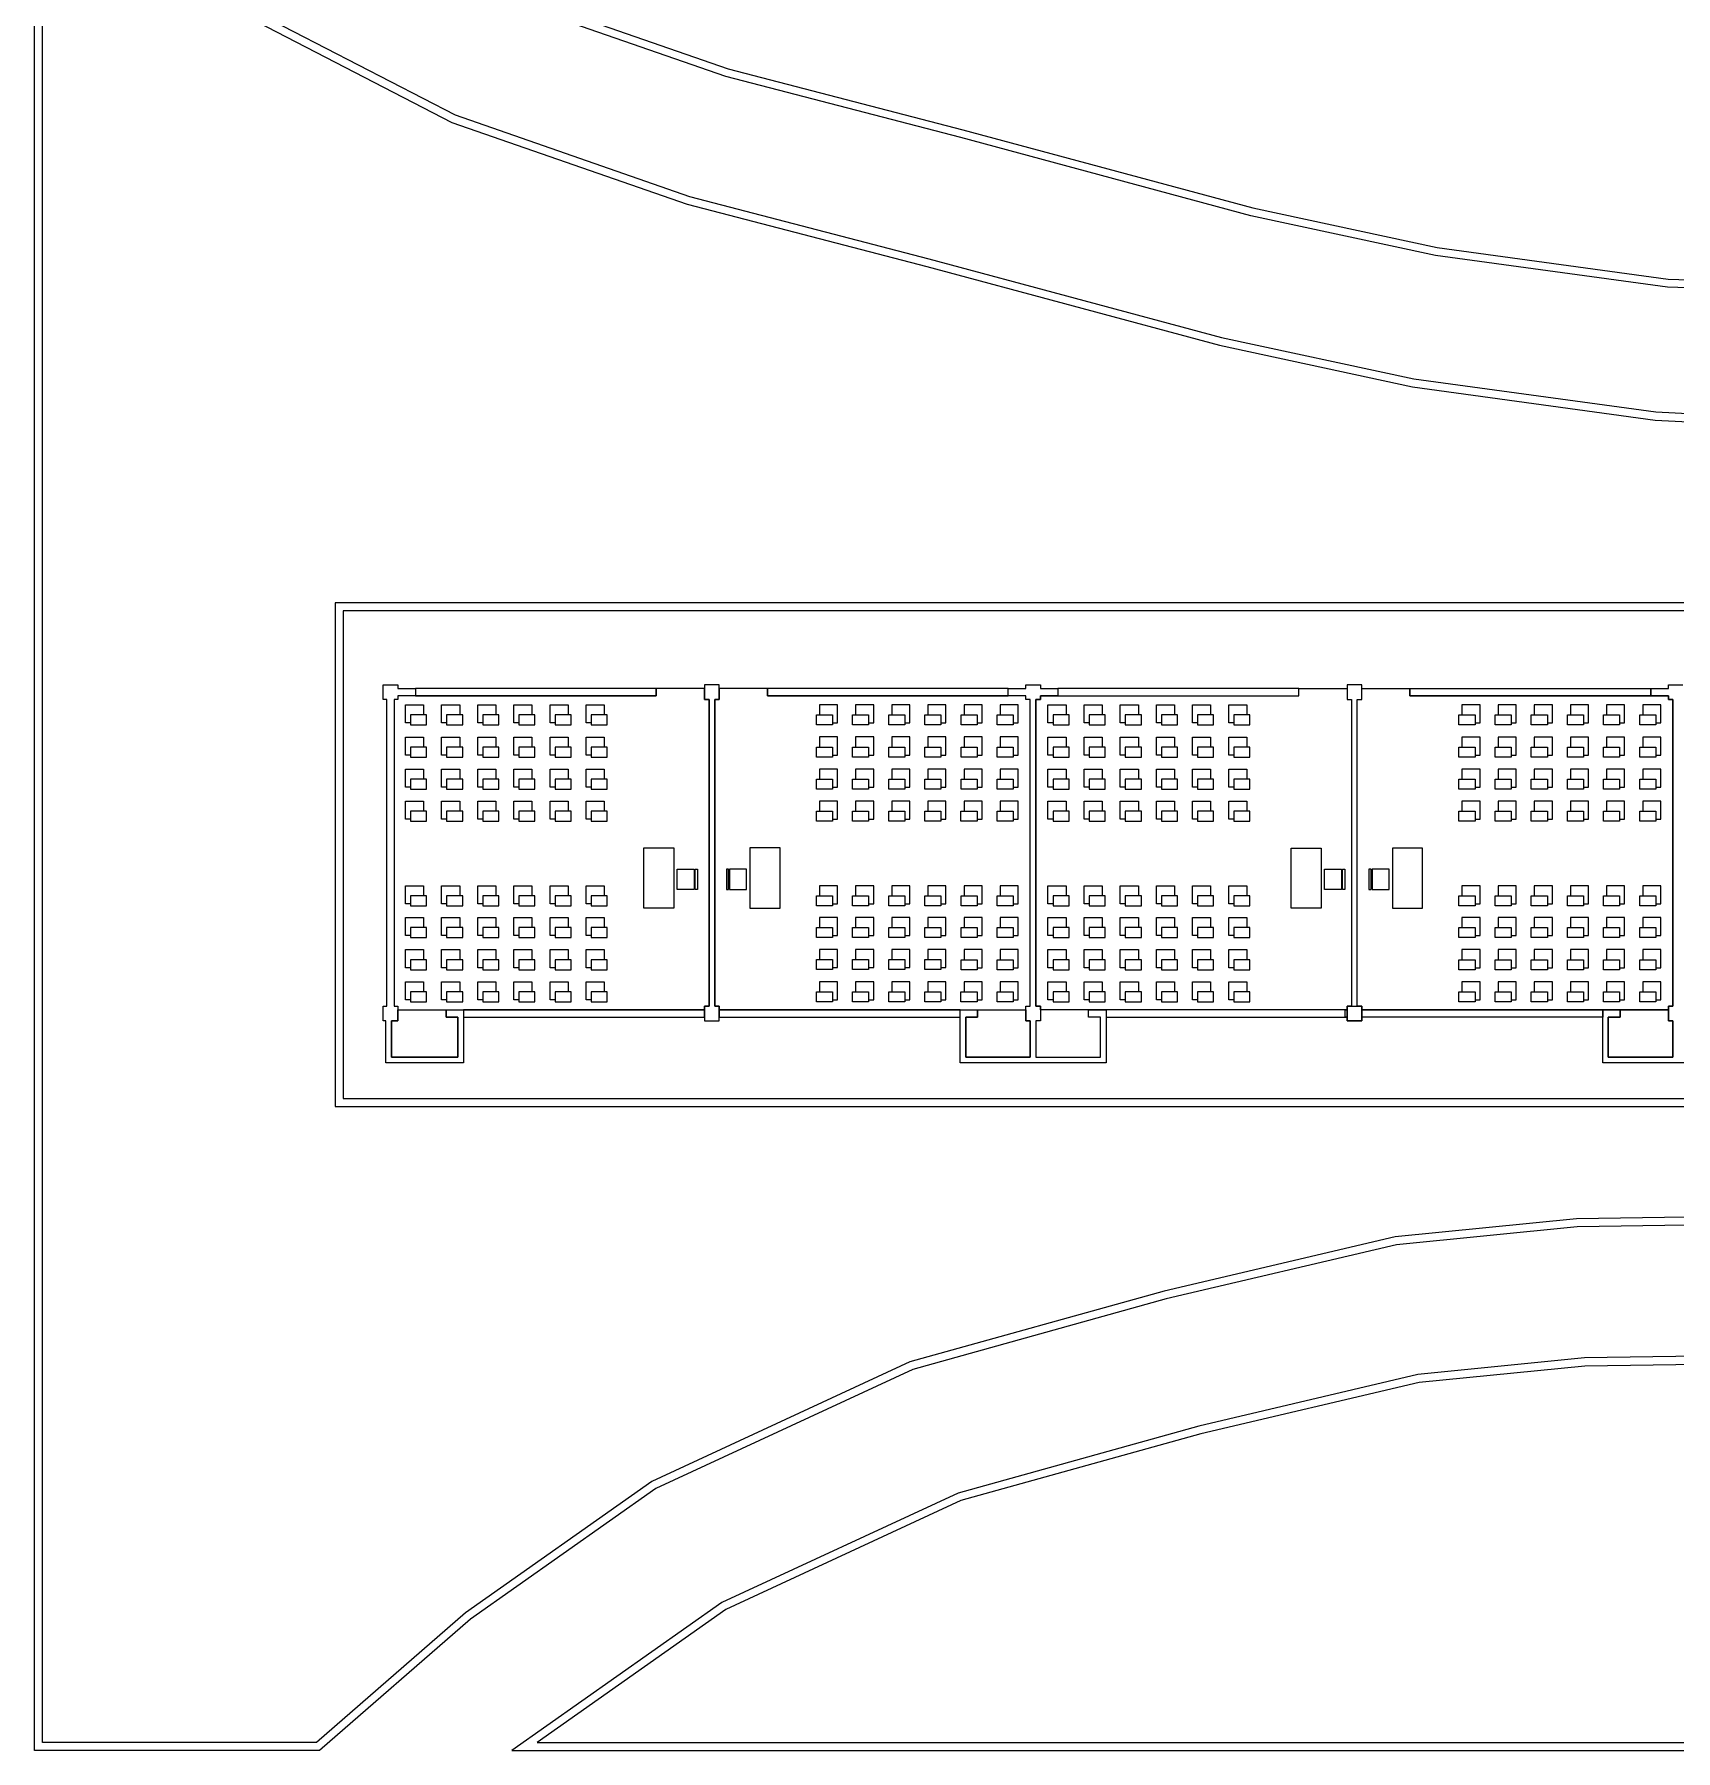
# Model space of a CAD drawing. Extents: x 1109 to 35175, y 5150 to 25743.
# Drawn here: x 15752 to 19840, y 11405 to 15679 of the extents above; entities that cross this region are included whole.
import ezdxf

# ---------------------------------------------------------------- set-up
doc = ezdxf.new("R2010")
doc.units = 0
doc.header["$MEASUREMENT"] = 0
for name, color, linetype in [('Chair', 142, 'CONTINUOUS'), ('Classrooms', 1, 'CONTINUOUS'), ('Furniture', 2, 'CONTINUOUS'), ('Storage', 40, 'CONTINUOUS'), ('Walls', 6, 'CONTINUOUS')]:
    doc.layers.add(name, color=color, linetype=linetype)

msp = doc.modelspace()

# ---------------------------------------------------------------- linework, layer by layer
at = {"layer": 'Chair'}
for points in [[(16689.1, 13964.6), (16676.6, 13964.6), (16676.6, 14009.6), (16721.6, 14009.6), (16721.6, 13984.6)], [(16779.1, 13964.6), (16766.6, 13964.6), (16766.6, 14009.6), (16811.6, 14009.6), (16811.6, 13984.6)], [(16869.1, 13964.6), (16856.6, 13964.6), (16856.6, 14009.6), (16901.6, 14009.6), (16901.6, 13984.6)], [(16959.1, 13964.6), (16946.6, 13964.6), (16946.6, 14009.6), (16991.6, 14009.6), (16991.6, 13984.6)], [(17049.1, 13964.6), (17036.6, 13964.6), (17036.6, 14009.6), (17081.6, 14009.6), (17081.6, 13984.6)], [(17139.1, 13964.6), (17126.6, 13964.6), (17126.6, 14009.6), (17171.6, 14009.6), (17171.6, 13984.6)], [(17740, 13964.6), (17752.5, 13964.6), (17752.5, 14009.6), (17707.5, 14009.6), (17707.5, 13984.6)], [(17830, 13964.6), (17842.5, 13964.6), (17842.5, 14009.6), (17797.5, 14009.6), (17797.5, 13984.6)], [(17920, 13964.6), (17932.5, 13964.6), (17932.5, 14009.6), (17887.5, 14009.6), (17887.5, 13984.6)], [(18010, 13964.6), (18022.5, 13964.6), (18022.5, 14009.6), (17977.5, 14009.6), (17977.5, 13984.6)], [(18100, 13964.6), (18112.5, 13964.6), (18112.5, 14009.6), (18067.5, 14009.6), (18067.5, 13984.6)], [(18190.1, 13964.6), (18202.6, 13964.6), (18202.6, 14009.6), (18157.6, 14009.6), (18157.6, 13984.6)], [(18289.1, 13964.6), (18276.6, 13964.6), (18276.6, 14009.6), (18321.6, 14009.6), (18321.6, 13984.6)], [(18379.1, 13964.6), (18366.6, 13964.6), (18366.6, 14009.6), (18411.6, 14009.6), (18411.6, 13984.6)], [(18469.1, 13964.6), (18456.6, 13964.6), (18456.6, 14009.6), (18501.6, 14009.6), (18501.6, 13984.6)], [(18559.1, 13964.6), (18546.6, 13964.6), (18546.6, 14009.6), (18591.6, 14009.6), (18591.6, 13984.6)], [(18649.1, 13964.6), (18636.6, 13964.6), (18636.6, 14009.6), (18681.6, 14009.6), (18681.6, 13984.6)], [(18739.1, 13964.6), (18726.6, 13964.6), (18726.6, 14009.6), (18771.6, 14009.6), (18771.6, 13984.6)], [(19340, 13964.6), (19352.5, 13964.6), (19352.5, 14009.6), (19307.5, 14009.6), (19307.5, 13984.6)], [(19430, 13964.6), (19442.5, 13964.6), (19442.5, 14009.6), (19397.5, 14009.6), (19397.5, 13984.6)], [(19520, 13964.6), (19532.5, 13964.6), (19532.5, 14009.6), (19487.5, 14009.6), (19487.5, 13984.6)], [(19610, 13964.6), (19622.5, 13964.6), (19622.5, 14009.6), (19577.5, 14009.6), (19577.5, 13984.6)], [(19700, 13964.6), (19712.5, 13964.6), (19712.5, 14009.6), (19667.5, 14009.6), (19667.5, 13984.6)], [(19790, 13964.6), (19802.5, 13964.6), (19802.5, 14009.6), (19757.5, 14009.6), (19757.5, 13984.6)], [(16689.1, 13884.6), (16676.6, 13884.6), (16676.6, 13929.6), (16721.6, 13929.6), (16721.6, 13904.6)], [(16779.1, 13884.6), (16766.6, 13884.6), (16766.6, 13929.6), (16811.6, 13929.6), (16811.6, 13904.6)], [(16869.1, 13884.6), (16856.6, 13884.6), (16856.6, 13929.6), (16901.6, 13929.6), (16901.6, 13904.6)], [(16959.1, 13884.6), (16946.6, 13884.6), (16946.6, 13929.6), (16991.6, 13929.6), (16991.6, 13904.6)], [(17049.1, 13884.6), (17036.6, 13884.6), (17036.6, 13929.6), (17081.6, 13929.6), (17081.6, 13904.6)], [(17139.1, 13884.6), (17126.6, 13884.6), (17126.6, 13929.6), (17171.6, 13929.6), (17171.6, 13904.6)], [(17740, 13884.7), (17752.5, 13884.7), (17752.5, 13929.7), (17707.5, 13929.7), (17707.5, 13904.7)], [(17830, 13884.7), (17842.5, 13884.7), (17842.5, 13929.7), (17797.5, 13929.7), (17797.5, 13904.7)], [(17920, 13884.7), (17932.5, 13884.7), (17932.5, 13929.7), (17887.5, 13929.7), (17887.5, 13904.7)], [(18010, 13884.7), (18022.5, 13884.7), (18022.5, 13929.7), (17977.5, 13929.7), (17977.5, 13904.7)], [(18100, 13884.7), (18112.5, 13884.7), (18112.5, 13929.7), (18067.5, 13929.7), (18067.5, 13904.7)], [(18190, 13884.7), (18202.5, 13884.7), (18202.5, 13929.7), (18157.5, 13929.7), (18157.5, 13904.7)], [(18289.1, 13884.6), (18276.6, 13884.6), (18276.6, 13929.6), (18321.6, 13929.6), (18321.6, 13904.6)], [(18379.1, 13884.6), (18366.6, 13884.6), (18366.6, 13929.6), (18411.6, 13929.6), (18411.6, 13904.6)], [(18469.1, 13884.6), (18456.6, 13884.6), (18456.6, 13929.6), (18501.6, 13929.6), (18501.6, 13904.6)], [(18559.1, 13884.6), (18546.6, 13884.6), (18546.6, 13929.6), (18591.6, 13929.6), (18591.6, 13904.6)], [(18649.1, 13884.6), (18636.6, 13884.6), (18636.6, 13929.6), (18681.6, 13929.6), (18681.6, 13904.6)], [(18739.1, 13884.6), (18726.6, 13884.6), (18726.6, 13929.6), (18771.6, 13929.6), (18771.6, 13904.6)], [(19340, 13884.6), (19352.5, 13884.6), (19352.5, 13929.6), (19307.5, 13929.6), (19307.5, 13904.6)], [(19430, 13884.6), (19442.5, 13884.6), (19442.5, 13929.6), (19397.5, 13929.6), (19397.5, 13904.6)], [(19520, 13884.6), (19532.5, 13884.6), (19532.5, 13929.6), (19487.5, 13929.6), (19487.5, 13904.6)], [(19610, 13884.6), (19622.5, 13884.6), (19622.5, 13929.6), (19577.5, 13929.6), (19577.5, 13904.6)], [(19700, 13884.6), (19712.5, 13884.6), (19712.5, 13929.6), (19667.5, 13929.6), (19667.5, 13904.6)], [(19790, 13884.6), (19802.5, 13884.6), (19802.5, 13929.6), (19757.5, 13929.6), (19757.5, 13904.6)], [(16689.1, 13804.6), (16676.6, 13804.6), (16676.6, 13849.6), (16721.6, 13849.6), (16721.6, 13824.6)], [(16779.1, 13804.6), (16766.6, 13804.6), (16766.6, 13849.6), (16811.6, 13849.6), (16811.6, 13824.6)], [(16869.1, 13804.6), (16856.6, 13804.6), (16856.6, 13849.6), (16901.6, 13849.6), (16901.6, 13824.6)], [(16959.1, 13804.6), (16946.6, 13804.6), (16946.6, 13849.6), (16991.6, 13849.6), (16991.6, 13824.6)], [(17049.1, 13804.6), (17036.6, 13804.6), (17036.6, 13849.6), (17081.6, 13849.6), (17081.6, 13824.6)], [(17139.1, 13804.6), (17126.6, 13804.6), (17126.6, 13849.6), (17171.6, 13849.6), (17171.6, 13824.6)], [(17740, 13804.7), (17752.5, 13804.7), (17752.5, 13849.7), (17707.5, 13849.7), (17707.5, 13824.7)], [(17830, 13804.7), (17842.5, 13804.7), (17842.5, 13849.7), (17797.5, 13849.7), (17797.5, 13824.7)], [(17920, 13804.7), (17932.5, 13804.7), (17932.5, 13849.7), (17887.5, 13849.7), (17887.5, 13824.7)], [(18010, 13804.7), (18022.5, 13804.7), (18022.5, 13849.7), (17977.5, 13849.7), (17977.5, 13824.7)], [(18100, 13804.7), (18112.5, 13804.7), (18112.5, 13849.7), (18067.5, 13849.7), (18067.5, 13824.7)], [(18190, 13804.7), (18202.5, 13804.7), (18202.5, 13849.7), (18157.5, 13849.7), (18157.5, 13824.7)], [(18289.1, 13804.6), (18276.6, 13804.6), (18276.6, 13849.6), (18321.6, 13849.6), (18321.6, 13824.6)], [(18379.1, 13804.6), (18366.6, 13804.6), (18366.6, 13849.6), (18411.6, 13849.6), (18411.6, 13824.6)], [(18469.1, 13804.6), (18456.6, 13804.6), (18456.6, 13849.6), (18501.6, 13849.6), (18501.6, 13824.6)], [(18559.1, 13804.6), (18546.6, 13804.6), (18546.6, 13849.6), (18591.6, 13849.6), (18591.6, 13824.6)], [(18649.1, 13804.6), (18636.6, 13804.6), (18636.6, 13849.6), (18681.6, 13849.6), (18681.6, 13824.6)], [(18739.1, 13804.6), (18726.6, 13804.6), (18726.6, 13849.6), (18771.6, 13849.6), (18771.6, 13824.6)], [(19340, 13804.6), (19352.5, 13804.6), (19352.5, 13849.6), (19307.5, 13849.6), (19307.5, 13824.6)], [(19430, 13804.6), (19442.5, 13804.6), (19442.5, 13849.6), (19397.5, 13849.6), (19397.5, 13824.6)], [(19520, 13804.6), (19532.5, 13804.6), (19532.5, 13849.6), (19487.5, 13849.6), (19487.5, 13824.6)], [(19610, 13804.6), (19622.5, 13804.6), (19622.5, 13849.6), (19577.5, 13849.6), (19577.5, 13824.6)], [(19700, 13804.6), (19712.5, 13804.6), (19712.5, 13849.6), (19667.5, 13849.6), (19667.5, 13824.6)], [(19790, 13804.6), (19802.5, 13804.6), (19802.5, 13849.6), (19757.5, 13849.6), (19757.5, 13824.6)], [(16689.1, 13724.6), (16676.6, 13724.6), (16676.6, 13769.6), (16721.6, 13769.6), (16721.6, 13744.6)], [(16779.1, 13724.6), (16766.6, 13724.6), (16766.6, 13769.6), (16811.6, 13769.6), (16811.6, 13744.6)], [(16869.1, 13724.6), (16856.6, 13724.6), (16856.6, 13769.6), (16901.6, 13769.6), (16901.6, 13744.6)], [(16959.1, 13724.6), (16946.6, 13724.6), (16946.6, 13769.6), (16991.6, 13769.6), (16991.6, 13744.6)], [(17049.1, 13724.6), (17036.6, 13724.6), (17036.6, 13769.6), (17081.6, 13769.6), (17081.6, 13744.6)], [(17139.1, 13724.6), (17126.6, 13724.6), (17126.6, 13769.6), (17171.6, 13769.6), (17171.6, 13744.6)], [(17739.9, 13724.7), (17752.5, 13724.7), (17752.5, 13769.7), (17707.5, 13769.7), (17707.5, 13744.7)], [(17829.9, 13724.7), (17842.5, 13724.7), (17842.5, 13769.7), (17797.5, 13769.7), (17797.5, 13744.7)], [(17919.9, 13724.7), (17932.5, 13724.7), (17932.5, 13769.7), (17887.5, 13769.7), (17887.5, 13744.7)], [(18009.9, 13724.7), (18022.5, 13724.7), (18022.5, 13769.7), (17977.5, 13769.7), (17977.5, 13744.7)], [(18099.9, 13724.7), (18112.5, 13724.7), (18112.5, 13769.7), (18067.5, 13769.7), (18067.5, 13744.7)], [(18190, 13724.7), (18202.5, 13724.7), (18202.5, 13769.7), (18157.5, 13769.7), (18157.5, 13744.7)], [(18289.1, 13724.6), (18276.6, 13724.6), (18276.6, 13769.6), (18321.6, 13769.6), (18321.6, 13744.6)], [(18379.1, 13724.6), (18366.6, 13724.6), (18366.6, 13769.6), (18411.6, 13769.6), (18411.6, 13744.6)], [(18469.1, 13724.6), (18456.6, 13724.6), (18456.6, 13769.6), (18501.6, 13769.6), (18501.6, 13744.6)], [(18559.1, 13724.6), (18546.6, 13724.6), (18546.6, 13769.6), (18591.6, 13769.6), (18591.6, 13744.6)], [(18649.1, 13724.6), (18636.6, 13724.6), (18636.6, 13769.6), (18681.6, 13769.6), (18681.6, 13744.6)], [(18739.1, 13724.6), (18726.6, 13724.6), (18726.6, 13769.6), (18771.6, 13769.6), (18771.6, 13744.6)], [(19340, 13724.6), (19352.5, 13724.6), (19352.5, 13769.6), (19307.5, 13769.6), (19307.5, 13744.6)], [(19430, 13724.6), (19442.5, 13724.6), (19442.5, 13769.6), (19397.5, 13769.6), (19397.5, 13744.6)], [(19520, 13724.6), (19532.5, 13724.6), (19532.5, 13769.6), (19487.5, 13769.6), (19487.5, 13744.6)], [(19610, 13724.6), (19622.5, 13724.6), (19622.5, 13769.6), (19577.5, 13769.6), (19577.5, 13744.6)], [(19700, 13724.6), (19712.5, 13724.6), (19712.5, 13769.6), (19667.5, 13769.6), (19667.5, 13744.6)], [(19790, 13724.6), (19802.5, 13724.6), (19802.5, 13769.6), (19757.5, 13769.6), (19757.5, 13744.6)], [(16689.1, 13514.1), (16676.6, 13514.1), (16676.6, 13559.1), (16721.6, 13559.1), (16721.6, 13534.1)], [(16779.1, 13514.1), (16766.6, 13514.1), (16766.6, 13559.1), (16811.6, 13559.1), (16811.6, 13534.1)], [(16869.1, 13514.1), (16856.6, 13514.1), (16856.6, 13559.1), (16901.6, 13559.1), (16901.6, 13534.1)], [(16959.1, 13514.1), (16946.6, 13514.1), (16946.6, 13559.1), (16991.6, 13559.1), (16991.6, 13534.1)], [(17049.1, 13514.1), (17036.6, 13514.1), (17036.6, 13559.1), (17081.6, 13559.1), (17081.6, 13534.1)], [(17139.1, 13514.2), (17126.6, 13514.2), (17126.6, 13559.2), (17171.6, 13559.2), (17171.6, 13534.2)], [(17740, 13514.2), (17752.5, 13514.2), (17752.5, 13559.2), (17707.5, 13559.2), (17707.5, 13534.2)], [(17830, 13514.2), (17842.5, 13514.2), (17842.5, 13559.2), (17797.5, 13559.2), (17797.5, 13534.2)], [(17920, 13514.2), (17932.5, 13514.2), (17932.5, 13559.2), (17887.5, 13559.2), (17887.5, 13534.2)], [(18010, 13514.2), (18022.5, 13514.2), (18022.5, 13559.2), (17977.5, 13559.2), (17977.5, 13534.2)], [(18100, 13514.2), (18112.5, 13514.2), (18112.5, 13559.2), (18067.5, 13559.2), (18067.5, 13534.2)], [(18190, 13514.2), (18202.5, 13514.2), (18202.5, 13559.2), (18157.5, 13559.2), (18157.5, 13534.2)], [(18289.1, 13514.1), (18276.6, 13514.1), (18276.6, 13559.1), (18321.6, 13559.1), (18321.6, 13534.1)], [(18379.1, 13514.1), (18366.6, 13514.1), (18366.6, 13559.1), (18411.6, 13559.1), (18411.6, 13534.1)], [(18469.1, 13514.1), (18456.6, 13514.1), (18456.6, 13559.1), (18501.6, 13559.1), (18501.6, 13534.1)], [(18559.1, 13514.1), (18546.6, 13514.1), (18546.6, 13559.1), (18591.6, 13559.1), (18591.6, 13534.1)], [(18649.1, 13514.1), (18636.6, 13514.1), (18636.6, 13559.1), (18681.6, 13559.1), (18681.6, 13534.1)], [(18739.1, 13514.1), (18726.6, 13514.1), (18726.6, 13559.1), (18771.6, 13559.1), (18771.6, 13534.1)], [(19340, 13514.1), (19352.5, 13514.1), (19352.5, 13559.1), (19307.5, 13559.1), (19307.5, 13534.1)], [(19430, 13514.1), (19442.5, 13514.1), (19442.5, 13559.1), (19397.5, 13559.1), (19397.5, 13534.1)], [(19520, 13514.1), (19532.5, 13514.1), (19532.5, 13559.1), (19487.5, 13559.1), (19487.5, 13534.1)], [(19610, 13514.1), (19622.5, 13514.1), (19622.5, 13559.1), (19577.5, 13559.1), (19577.5, 13534.1)], [(19700, 13514.1), (19712.5, 13514.1), (19712.5, 13559.1), (19667.5, 13559.1), (19667.5, 13534.1)], [(19790, 13514.1), (19802.5, 13514.1), (19802.5, 13559.1), (19757.5, 13559.1), (19757.5, 13534.1)], [(16689.1, 13435.1), (16676.6, 13435.1), (16676.6, 13480.1), (16721.6, 13480.1), (16721.6, 13455.1)], [(16779.1, 13435.1), (16766.6, 13435.1), (16766.6, 13480.1), (16811.6, 13480.1), (16811.6, 13455.1)], [(16869.1, 13435.1), (16856.6, 13435.1), (16856.6, 13480.1), (16901.6, 13480.1), (16901.6, 13455.1)], [(16959.1, 13435.1), (16946.6, 13435.1), (16946.6, 13480.1), (16991.6, 13480.1), (16991.6, 13455.1)], [(17049.1, 13435.1), (17036.6, 13435.1), (17036.6, 13480.1), (17081.6, 13480.1), (17081.6, 13455.1)], [(17139.1, 13435.1), (17126.6, 13435.1), (17126.6, 13480.1), (17171.6, 13480.1), (17171.6, 13455.1)], [(17740, 13435.2), (17752.5, 13435.2), (17752.5, 13480.2), (17707.5, 13480.2), (17707.5, 13455.2)], [(17830, 13435.2), (17842.5, 13435.2), (17842.5, 13480.2), (17797.5, 13480.2), (17797.5, 13455.2)], [(17920, 13435.2), (17932.5, 13435.2), (17932.5, 13480.2), (17887.5, 13480.2), (17887.5, 13455.2)], [(18010, 13435.2), (18022.5, 13435.2), (18022.5, 13480.2), (17977.5, 13480.2), (17977.5, 13455.2)], [(18100, 13435.1), (18112.5, 13435.1), (18112.5, 13480.1), (18067.5, 13480.1), (18067.5, 13455.1)], [(18190, 13435.1), (18202.5, 13435.1), (18202.5, 13480.1), (18157.5, 13480.1), (18157.5, 13455.1)], [(18289.1, 13435.1), (18276.6, 13435.1), (18276.6, 13480.1), (18321.6, 13480.1), (18321.6, 13455.1)], [(18379.1, 13435.1), (18366.6, 13435.1), (18366.6, 13480.1), (18411.6, 13480.1), (18411.6, 13455.1)], [(18469.1, 13435.1), (18456.6, 13435.1), (18456.6, 13480.1), (18501.6, 13480.1), (18501.6, 13455.1)], [(18559.1, 13435.1), (18546.6, 13435.1), (18546.6, 13480.1), (18591.6, 13480.1), (18591.6, 13455.1)], [(18649.1, 13435.1), (18636.6, 13435.1), (18636.6, 13480.1), (18681.6, 13480.1), (18681.6, 13455.1)], [(18739.1, 13435.1), (18726.6, 13435.1), (18726.6, 13480.1), (18771.6, 13480.1), (18771.6, 13455.1)], [(19340, 13435.1), (19352.5, 13435.1), (19352.5, 13480.1), (19307.5, 13480.1), (19307.5, 13455.1)], [(19430, 13435.1), (19442.5, 13435.1), (19442.5, 13480.1), (19397.5, 13480.1), (19397.5, 13455.1)], [(19520, 13435.1), (19532.5, 13435.1), (19532.5, 13480.1), (19487.5, 13480.1), (19487.5, 13455.1)], [(19610, 13435.1), (19622.5, 13435.1), (19622.5, 13480.1), (19577.5, 13480.1), (19577.5, 13455.1)], [(19700, 13435.1), (19712.5, 13435.1), (19712.5, 13480.1), (19667.5, 13480.1), (19667.5, 13455.1)], [(19790, 13435.1), (19802.5, 13435.1), (19802.5, 13480.1), (19757.5, 13480.1), (19757.5, 13455.1)], [(16689.1, 13355.1), (16676.6, 13355.1), (16676.6, 13400.1), (16721.6, 13400.1), (16721.6, 13375.1)], [(16779.1, 13355.1), (16766.6, 13355.1), (16766.6, 13400.1), (16811.6, 13400.1), (16811.6, 13375.1)], [(16869.1, 13355.1), (16856.6, 13355.1), (16856.6, 13400.1), (16901.6, 13400.1), (16901.6, 13375.1)], [(16959.1, 13355.1), (16946.6, 13355.1), (16946.6, 13400.1), (16991.6, 13400.1), (16991.6, 13375.1)], [(17049.1, 13355.1), (17036.6, 13355.1), (17036.6, 13400.1), (17081.6, 13400.1), (17081.6, 13375.1)], [(17139.1, 13355.1), (17126.6, 13355.1), (17126.6, 13400.1), (17171.6, 13400.1), (17171.6, 13375.1)], [(17740, 13355.2), (17752.5, 13355.2), (17752.5, 13400.2), (17707.5, 13400.2), (17707.5, 13375.2)], [(17830, 13355.2), (17842.5, 13355.2), (17842.5, 13400.2), (17797.5, 13400.2), (17797.5, 13375.2)], [(17920, 13355.2), (17932.5, 13355.2), (17932.5, 13400.2), (17887.5, 13400.2), (17887.5, 13375.2)], [(18010, 13355.2), (18022.5, 13355.2), (18022.5, 13400.2), (17977.5, 13400.2), (17977.5, 13375.2)], [(18100, 13355.1), (18112.5, 13355.1), (18112.5, 13400.1), (18067.5, 13400.1), (18067.5, 13375.1)], [(18190, 13355.1), (18202.5, 13355.1), (18202.5, 13400.1), (18157.5, 13400.1), (18157.5, 13375.1)], [(18289.1, 13355.1), (18276.6, 13355.1), (18276.6, 13400.1), (18321.6, 13400.1), (18321.6, 13375.1)], [(18379.1, 13355.1), (18366.6, 13355.1), (18366.6, 13400.1), (18411.6, 13400.1), (18411.6, 13375.1)], [(18469.1, 13355.1), (18456.6, 13355.1), (18456.6, 13400.1), (18501.6, 13400.1), (18501.6, 13375.1)], [(18559.1, 13355.1), (18546.6, 13355.1), (18546.6, 13400.1), (18591.6, 13400.1), (18591.6, 13375.1)], [(18649.1, 13355.1), (18636.6, 13355.1), (18636.6, 13400.1), (18681.6, 13400.1), (18681.6, 13375.1)], [(18739.1, 13355.1), (18726.6, 13355.1), (18726.6, 13400.1), (18771.6, 13400.1), (18771.6, 13375.1)], [(19340, 13355.1), (19352.5, 13355.1), (19352.5, 13400.1), (19307.5, 13400.1), (19307.5, 13375.1)], [(19430, 13355.1), (19442.5, 13355.1), (19442.5, 13400.1), (19397.5, 13400.1), (19397.5, 13375.1)], [(19520, 13355.1), (19532.5, 13355.1), (19532.5, 13400.1), (19487.5, 13400.1), (19487.5, 13375.1)], [(19610, 13355.1), (19622.5, 13355.1), (19622.5, 13400.1), (19577.5, 13400.1), (19577.5, 13375.1)], [(19700, 13355.1), (19712.5, 13355.1), (19712.5, 13400.1), (19667.5, 13400.1), (19667.5, 13375.1)], [(19790, 13355.1), (19802.5, 13355.1), (19802.5, 13400.1), (19757.5, 13400.1), (19757.5, 13375.1)], [(16689.1, 13275.1), (16676.6, 13275.1), (16676.6, 13320.1), (16721.6, 13320.1), (16721.6, 13295.1)], [(16779.1, 13275.1), (16766.6, 13275.1), (16766.6, 13320.1), (16811.6, 13320.1), (16811.6, 13295.1)], [(16869.1, 13275.1), (16856.6, 13275.1), (16856.6, 13320.1), (16901.6, 13320.1), (16901.6, 13295.1)], [(16959.1, 13275.1), (16946.6, 13275.1), (16946.6, 13320.1), (16991.6, 13320.1), (16991.6, 13295.1)], [(17049.1, 13275.1), (17036.6, 13275.1), (17036.6, 13320.1), (17081.6, 13320.1), (17081.6, 13295.1)], [(17139.1, 13275.1), (17126.6, 13275.1), (17126.6, 13320.1), (17171.6, 13320.1), (17171.6, 13295.1)], [(17739.9, 13275.2), (17752.5, 13275.2), (17752.5, 13320.2), (17707.5, 13320.2), (17707.5, 13295.2)], [(17829.9, 13275.2), (17842.5, 13275.2), (17842.5, 13320.2), (17797.5, 13320.2), (17797.5, 13295.2)], [(17919.9, 13275.2), (17932.5, 13275.2), (17932.5, 13320.2), (17887.5, 13320.2), (17887.5, 13295.2)], [(18009.9, 13275.2), (18022.5, 13275.2), (18022.5, 13320.2), (17977.5, 13320.2), (17977.5, 13295.2)], [(18099.9, 13275.1), (18112.5, 13275.1), (18112.5, 13320.1), (18067.5, 13320.1), (18067.5, 13295.1)], [(18189.9, 13275.1), (18202.5, 13275.1), (18202.5, 13320.1), (18157.5, 13320.1), (18157.5, 13295.1)], [(18289.1, 13275.1), (18276.6, 13275.1), (18276.6, 13320.1), (18321.6, 13320.1), (18321.6, 13295.1)], [(18379.1, 13275.1), (18366.6, 13275.1), (18366.6, 13320.1), (18411.6, 13320.1), (18411.6, 13295.1)], [(18469.1, 13275.1), (18456.6, 13275.1), (18456.6, 13320.1), (18501.6, 13320.1), (18501.6, 13295.1)], [(18559.1, 13275.1), (18546.6, 13275.1), (18546.6, 13320.1), (18591.6, 13320.1), (18591.6, 13295.1)], [(18649.1, 13275.1), (18636.6, 13275.1), (18636.6, 13320.1), (18681.6, 13320.1), (18681.6, 13295.1)], [(18739.1, 13275.1), (18726.6, 13275.1), (18726.6, 13320.1), (18771.6, 13320.1), (18771.6, 13295.1)], [(19340, 13275.1), (19352.5, 13275.1), (19352.5, 13320.1), (19307.5, 13320.1), (19307.5, 13295.1)], [(19430, 13275.1), (19442.5, 13275.1), (19442.5, 13320.1), (19397.5, 13320.1), (19397.5, 13295.1)], [(19520, 13275.1), (19532.5, 13275.1), (19532.5, 13320.1), (19487.5, 13320.1), (19487.5, 13295.1)], [(19610, 13275.1), (19622.5, 13275.1), (19622.5, 13320.1), (19577.5, 13320.1), (19577.5, 13295.1)], [(19700, 13275.1), (19712.5, 13275.1), (19712.5, 13320.1), (19667.5, 13320.1), (19667.5, 13295.1)], [(19790, 13275.1), (19802.5, 13275.1), (19802.5, 13320.1), (19757.5, 13320.1), (19757.5, 13295.1)]]:
    msp.add_lwpolyline(points, dxfattribs=at)
for points in [[(17353, 13600.3), (17395.2, 13600.3), (17395.2, 13550), (17353, 13550)], [(17398.1, 13600.4), (17403.5, 13600.4), (17403.5, 13550), (17398.1, 13550)], [(17481, 13600.4), (17475.7, 13600.4), (17475.7, 13550), (17481, 13550)], [(17526.1, 13600.3), (17483.9, 13600.3), (17483.9, 13550), (17526.1, 13550)], [(18965, 13600.2), (19007.2, 13600.2), (19007.2, 13549.9), (18965, 13549.9)], [(19010.1, 13600.3), (19015.5, 13600.3), (19015.5, 13549.9), (19010.1, 13549.9)], [(19081.1, 13600.3), (19075.7, 13600.3), (19075.7, 13549.9), (19081.1, 13549.9)], [(19126.2, 13600.2), (19084, 13600.2), (19084, 13549.9), (19126.2, 13549.9)]]:
    msp.add_lwpolyline(points, close=True, dxfattribs=at)
at = {"layer": 'Classrooms'}
for points in [[(17432.5, 14022.6), (17421.3, 14022.6), (17421.3, 14050), (17301.3, 14050), (17301.3, 14032), (16657.8, 14032), (16657.8, 14022.6), (16648.6, 14022.6), (16648.6, 13259.2), (16657.8, 13259.2), (16657.8, 13249.9), (17421.3, 13249.9), (17421.3, 13259.2), (17432.5, 13259.2), (17432.5, 14022.6)], [(17457.8, 14050), (17457.8, 14022.6), (17446.6, 14022.6), (17446.6, 13259.2), (17457.8, 13259.2), (17457.8, 13249.9), (18221.3, 13249.9), (18221.3, 13259.2), (18232.5, 13259.2), (18232.5, 14022.6), (18221.3, 14022.6), (18221.3, 14032), (17577.8, 14032), (17577.8, 14050), (17457.8, 14050)], [(18901.3, 14032), (18901.3, 14050), (19021.3, 14050), (19021.3, 14022.6), (19032.5, 14022.6), (19032.5, 13259.2), (19021.3, 13259.2), (19021.3, 13249.9), (18257.8, 13249.9), (18257.8, 13259.2), (18246.6, 13259.2), (18246.6, 14022.6), (18257.8, 14022.6), (18257.8, 14032), (18901.3, 14032)], [(19821.3, 13249.9), (19057.8, 13249.9), (19057.8, 13259.2), (19046.6, 13259.2), (19046.6, 14022.6), (19057.8, 14022.6), (19057.9, 14050), (19177.8, 14050), (19177.8, 14032), (19821.3, 14032), (19821.3, 14022.6), (19832.5, 14022.6), (19832.5, 13259.2), (19821.3, 13259.2), (19821.3, 13249.9)]]:
    msp.add_lwpolyline(points, dxfattribs=at)
at = {"layer": 'Furniture'}
for points in [[(16689.1, 13959.6), (16729.1, 13959.6), (16729.1, 13984.6), (16689.1, 13984.6)], [(16779.1, 13959.6), (16819.1, 13959.6), (16819.1, 13984.6), (16779.1, 13984.6)], [(16869.1, 13959.6), (16909.1, 13959.6), (16909.1, 13984.6), (16869.1, 13984.6)], [(16959.1, 13959.6), (16999.1, 13959.6), (16999.1, 13984.6), (16959.1, 13984.6)], [(17049.1, 13959.6), (17089.1, 13959.6), (17089.1, 13984.6), (17049.1, 13984.6)], [(17139.1, 13959.6), (17179.1, 13959.6), (17179.1, 13984.6), (17139.1, 13984.6)], [(17740, 13959.7), (17700, 13959.7), (17700, 13984.7), (17740, 13984.7)], [(17830, 13959.7), (17790, 13959.7), (17790, 13984.7), (17830, 13984.7)], [(17920, 13959.7), (17880, 13959.7), (17880, 13984.7), (17920, 13984.7)], [(18010, 13959.7), (17970, 13959.7), (17970, 13984.7), (18010, 13984.7)], [(18100, 13959.7), (18060, 13959.7), (18060, 13984.7), (18100, 13984.7)], [(18190, 13959.7), (18150, 13959.7), (18150, 13984.7), (18190, 13984.7)], [(18289.1, 13959.6), (18329.1, 13959.6), (18329.1, 13984.6), (18289.1, 13984.6)], [(18379.1, 13959.6), (18419.1, 13959.6), (18419.1, 13984.6), (18379.1, 13984.6)], [(18469.1, 13959.6), (18509.1, 13959.6), (18509.1, 13984.6), (18469.1, 13984.6)], [(18559.1, 13959.6), (18599.1, 13959.6), (18599.1, 13984.6), (18559.1, 13984.6)], [(18649.1, 13959.6), (18689.1, 13959.6), (18689.1, 13984.6), (18649.1, 13984.6)], [(18739.1, 13959.6), (18779.1, 13959.6), (18779.1, 13984.6), (18739.1, 13984.6)], [(19340, 13959.6), (19300, 13959.6), (19300, 13984.6), (19340, 13984.6)], [(19430, 13959.6), (19390, 13959.6), (19390, 13984.6), (19430, 13984.6)], [(19520, 13959.6), (19480, 13959.6), (19480, 13984.6), (19520, 13984.6)], [(19610, 13959.6), (19570, 13959.6), (19570, 13984.6), (19610, 13984.6)], [(19700, 13959.6), (19660, 13959.6), (19660, 13984.6), (19700, 13984.6)], [(19790, 13959.6), (19750, 13959.6), (19750, 13984.6), (19790, 13984.6)], [(16689.1, 13879.6), (16729.1, 13879.6), (16729.1, 13904.6), (16689.1, 13904.6)], [(16779.1, 13879.6), (16819.1, 13879.6), (16819.1, 13904.6), (16779.1, 13904.6)], [(16869.1, 13879.6), (16909.1, 13879.6), (16909.1, 13904.6), (16869.1, 13904.6)], [(16959.1, 13879.6), (16999.1, 13879.6), (16999.1, 13904.6), (16959.1, 13904.6)], [(17049.1, 13879.6), (17089.1, 13879.6), (17089.1, 13904.6), (17049.1, 13904.6)], [(17139.1, 13879.6), (17179.1, 13879.6), (17179.1, 13904.6), (17139.1, 13904.6)], [(17740, 13879.7), (17700, 13879.7), (17700, 13904.7), (17740, 13904.7)], [(17830, 13879.7), (17790, 13879.7), (17790, 13904.7), (17830, 13904.7)], [(17920, 13879.7), (17880, 13879.7), (17880, 13904.7), (17920, 13904.7)], [(18010, 13879.7), (17970, 13879.7), (17970, 13904.7), (18010, 13904.7)], [(18100, 13879.7), (18060, 13879.7), (18060, 13904.7), (18100, 13904.7)], [(18190, 13879.7), (18150, 13879.7), (18150, 13904.7), (18190, 13904.7)], [(18289.1, 13879.6), (18329.1, 13879.6), (18329.1, 13904.6), (18289.1, 13904.6)], [(18379.1, 13879.6), (18419.1, 13879.6), (18419.1, 13904.6), (18379.1, 13904.6)], [(18469.1, 13879.6), (18509.1, 13879.6), (18509.1, 13904.6), (18469.1, 13904.6)], [(18559.1, 13879.6), (18599.1, 13879.6), (18599.1, 13904.6), (18559.1, 13904.6)], [(18649.1, 13879.6), (18689.1, 13879.6), (18689.1, 13904.6), (18649.1, 13904.6)], [(18739.1, 13879.6), (18779.1, 13879.6), (18779.1, 13904.6), (18739.1, 13904.6)], [(19340, 13879.6), (19300, 13879.6), (19300, 13904.6), (19340, 13904.6)], [(19430, 13879.6), (19390, 13879.6), (19390, 13904.6), (19430, 13904.6)], [(19520, 13879.6), (19480, 13879.6), (19480, 13904.6), (19520, 13904.6)], [(19610, 13879.6), (19570, 13879.6), (19570, 13904.6), (19610, 13904.6)], [(19700, 13879.6), (19660, 13879.6), (19660, 13904.6), (19700, 13904.6)], [(19790, 13879.6), (19750, 13879.6), (19750, 13904.6), (19790, 13904.6)], [(16689.1, 13799.6), (16729.1, 13799.6), (16729.1, 13824.6), (16689.1, 13824.6)], [(16779.1, 13799.6), (16819.1, 13799.6), (16819.1, 13824.6), (16779.1, 13824.6)], [(16869.1, 13799.6), (16909.1, 13799.6), (16909.1, 13824.6), (16869.1, 13824.6)], [(16959.1, 13799.6), (16999.1, 13799.6), (16999.1, 13824.6), (16959.1, 13824.6)], [(17049.1, 13799.6), (17089.1, 13799.6), (17089.1, 13824.6), (17049.1, 13824.6)], [(17139.1, 13799.6), (17179.1, 13799.6), (17179.1, 13824.6), (17139.1, 13824.6)], [(17740, 13799.7), (17700, 13799.7), (17700, 13824.7), (17740, 13824.7)], [(17830, 13799.7), (17790, 13799.7), (17790, 13824.7), (17830, 13824.7)], [(17920, 13799.7), (17880, 13799.7), (17880, 13824.7), (17920, 13824.7)], [(18010, 13799.7), (17970, 13799.7), (17970, 13824.7), (18010, 13824.7)], [(18100, 13799.7), (18060, 13799.7), (18060, 13824.7), (18100, 13824.7)], [(18190, 13799.7), (18150, 13799.7), (18150, 13824.7), (18190, 13824.7)], [(18289.1, 13799.6), (18329.1, 13799.6), (18329.1, 13824.6), (18289.1, 13824.6)], [(18379.1, 13799.6), (18419.1, 13799.6), (18419.1, 13824.6), (18379.1, 13824.6)], [(18469.1, 13799.6), (18509.1, 13799.6), (18509.1, 13824.6), (18469.1, 13824.6)], [(18559.1, 13799.6), (18599.1, 13799.6), (18599.1, 13824.6), (18559.1, 13824.6)], [(18649.1, 13799.6), (18689.1, 13799.6), (18689.1, 13824.6), (18649.1, 13824.6)], [(18739.1, 13799.6), (18779.1, 13799.6), (18779.1, 13824.6), (18739.1, 13824.6)], [(19340, 13799.6), (19300, 13799.6), (19300, 13824.6), (19340, 13824.6)], [(19430, 13799.6), (19390, 13799.6), (19390, 13824.6), (19430, 13824.6)], [(19520, 13799.6), (19480, 13799.6), (19480, 13824.6), (19520, 13824.6)], [(19610, 13799.6), (19570, 13799.6), (19570, 13824.6), (19610, 13824.6)], [(19700, 13799.6), (19660, 13799.6), (19660, 13824.6), (19700, 13824.6)], [(19790, 13799.6), (19750, 13799.6), (19750, 13824.6), (19790, 13824.6)], [(16689.1, 13719.6), (16729.1, 13719.6), (16729.1, 13744.6), (16689.1, 13744.6)], [(16779.1, 13719.6), (16819.1, 13719.6), (16819.1, 13744.6), (16779.1, 13744.6)], [(16869.1, 13719.6), (16909.1, 13719.6), (16909.1, 13744.6), (16869.1, 13744.6)], [(16959.1, 13719.6), (16999.1, 13719.6), (16999.1, 13744.6), (16959.1, 13744.6)], [(17049.1, 13719.6), (17089.1, 13719.6), (17089.1, 13744.6), (17049.1, 13744.6)], [(17139.1, 13719.6), (17179.1, 13719.6), (17179.1, 13744.6), (17139.1, 13744.6)], [(17739.9, 13719.7), (17699.9, 13719.7), (17700, 13744.7), (17739.9, 13744.7)], [(17829.9, 13719.7), (17789.9, 13719.7), (17789.9, 13744.7), (17829.9, 13744.7)], [(17919.9, 13719.7), (17879.9, 13719.7), (17879.9, 13744.7), (17919.9, 13744.7)], [(18009.9, 13719.7), (17969.9, 13719.7), (17969.9, 13744.7), (18009.9, 13744.7)], [(18099.9, 13719.7), (18059.9, 13719.7), (18059.9, 13744.7), (18099.9, 13744.7)], [(18189.9, 13719.7), (18149.9, 13719.7), (18149.9, 13744.7), (18189.9, 13744.7)], [(18289.1, 13719.6), (18329.1, 13719.6), (18329.1, 13744.6), (18289.1, 13744.6)], [(18379.1, 13719.6), (18419.1, 13719.6), (18419.1, 13744.6), (18379.1, 13744.6)], [(18469.1, 13719.6), (18509.1, 13719.6), (18509.1, 13744.6), (18469.1, 13744.6)], [(18559.1, 13719.6), (18599.1, 13719.6), (18599.1, 13744.6), (18559.1, 13744.6)], [(18649.1, 13719.6), (18689.1, 13719.6), (18689.1, 13744.6), (18649.1, 13744.6)], [(18739.1, 13719.6), (18779.1, 13719.6), (18779.1, 13744.6), (18739.1, 13744.6)], [(19340, 13719.6), (19300, 13719.6), (19300, 13744.6), (19340, 13744.6)], [(19430, 13719.6), (19390, 13719.6), (19390, 13744.6), (19430, 13744.6)], [(19520, 13719.6), (19480, 13719.6), (19480, 13744.6), (19520, 13744.6)], [(19610, 13719.6), (19570, 13719.6), (19570, 13744.6), (19610, 13744.6)], [(19700, 13719.6), (19660, 13719.6), (19660, 13744.6), (19700, 13744.6)], [(19790, 13719.6), (19750, 13719.6), (19750, 13744.6), (19790, 13744.6)], [(17344.8, 13503.2), (17269.8, 13503.2), (17269.8, 13653.2), (17344.8, 13653.2)], [(17534.3, 13503.2), (17609.3, 13503.2), (17609.3, 13653.2), (17534.3, 13653.2)], [(18956.8, 13503.1), (18881.8, 13503.1), (18881.8, 13653.1), (18956.8, 13653.1)], [(19134.4, 13503.1), (19209.4, 13503.1), (19209.4, 13653.1), (19134.4, 13653.1)], [(16689.1, 13509.1), (16729.1, 13509.1), (16729.1, 13534.1), (16689.1, 13534.1)], [(16779.1, 13509.1), (16819.1, 13509.1), (16819.1, 13534.1), (16779.1, 13534.1)], [(16869.1, 13509.1), (16909.1, 13509.1), (16909.1, 13534.1), (16869.1, 13534.1)], [(16959.1, 13509.1), (16999.1, 13509.1), (16999.1, 13534.1), (16959.1, 13534.1)], [(17049.1, 13509.1), (17089.1, 13509.1), (17089.1, 13534.1), (17049.1, 13534.1)], [(17139.1, 13509.2), (17179.1, 13509.2), (17179.1, 13534.2), (17139.1, 13534.2)], [(17740, 13509.2), (17700, 13509.2), (17700, 13534.2), (17740, 13534.2)], [(17830, 13509.2), (17790, 13509.2), (17790, 13534.2), (17830, 13534.2)], [(17920, 13509.2), (17880, 13509.2), (17880, 13534.2), (17920, 13534.2)], [(18010, 13509.2), (17970, 13509.2), (17970, 13534.2), (18010, 13534.2)], [(18100, 13509.2), (18060, 13509.2), (18060, 13534.2), (18100, 13534.2)], [(18190, 13509.2), (18150, 13509.2), (18150, 13534.2), (18190, 13534.2)], [(18289.1, 13509.1), (18329.1, 13509.1), (18329.1, 13534.1), (18289.1, 13534.1)], [(18379.1, 13509.1), (18419.1, 13509.1), (18419.1, 13534.1), (18379.1, 13534.1)], [(18469.1, 13509.1), (18509.1, 13509.1), (18509.1, 13534.1), (18469.1, 13534.1)], [(18559.1, 13509.1), (18599.1, 13509.1), (18599.1, 13534.1), (18559.1, 13534.1)], [(18649.1, 13509.1), (18689.1, 13509.1), (18689.1, 13534.1), (18649.1, 13534.1)], [(18739.1, 13509.1), (18779.1, 13509.1), (18779.1, 13534.1), (18739.1, 13534.1)], [(19340, 13509.1), (19300, 13509.1), (19300, 13534.1), (19340, 13534.1)], [(19430, 13509.1), (19390, 13509.1), (19390, 13534.1), (19430, 13534.1)], [(19520, 13509.1), (19480, 13509.1), (19480, 13534.1), (19520, 13534.1)], [(19610, 13509.1), (19570, 13509.1), (19570, 13534.1), (19610, 13534.1)], [(19700, 13509.1), (19660, 13509.1), (19660, 13534.1), (19700, 13534.1)], [(19790, 13509.1), (19750, 13509.1), (19750, 13534.1), (19790, 13534.1)], [(16689.1, 13430.1), (16729.1, 13430.1), (16729.1, 13455.1), (16689.1, 13455.1)], [(16779.1, 13430.1), (16819.1, 13430.1), (16819.1, 13455.1), (16779.1, 13455.1)], [(16869.1, 13430.1), (16909.1, 13430.1), (16909.1, 13455.1), (16869.1, 13455.1)], [(16959.1, 13430.1), (16999.1, 13430.1), (16999.1, 13455.1), (16959.1, 13455.1)], [(17049.1, 13430.1), (17089.1, 13430.1), (17089.1, 13455.1), (17049.1, 13455.1)], [(17139.1, 13430.1), (17179.1, 13430.1), (17179.1, 13455.1), (17139.1, 13455.1)], [(17740, 13430.2), (17700, 13430.2), (17700, 13455.2), (17740, 13455.2)], [(17830, 13430.2), (17790, 13430.2), (17790, 13455.2), (17830, 13455.2)], [(17920, 13430.2), (17880, 13430.2), (17880, 13455.2), (17920, 13455.2)], [(18010, 13430.2), (17970, 13430.2), (17970, 13455.2), (18010, 13455.2)], [(18100, 13430.1), (18060, 13430.1), (18060, 13455.1), (18100, 13455.1)], [(18190, 13430.1), (18150, 13430.1), (18150, 13455.1), (18190, 13455.1)], [(18289.1, 13430.1), (18329.1, 13430.1), (18329.1, 13455.1), (18289.1, 13455.1)], [(18379.1, 13430.1), (18419.1, 13430.1), (18419.1, 13455.1), (18379.1, 13455.1)], [(18469.1, 13430.1), (18509.1, 13430.1), (18509.1, 13455.1), (18469.1, 13455.1)], [(18559.1, 13430.1), (18599.1, 13430.1), (18599.1, 13455.1), (18559.1, 13455.1)], [(18649.1, 13430.1), (18689.1, 13430.1), (18689.1, 13455.1), (18649.1, 13455.1)], [(18739.1, 13430.1), (18779.1, 13430.1), (18779.1, 13455.1), (18739.1, 13455.1)], [(19340, 13430.1), (19300, 13430.1), (19300, 13455.1), (19340, 13455.1)], [(19430, 13430.1), (19390, 13430.1), (19390, 13455.1), (19430, 13455.1)], [(19520, 13430.1), (19480, 13430.1), (19480, 13455.1), (19520, 13455.1)], [(19610, 13430.1), (19570, 13430.1), (19570, 13455.1), (19610, 13455.1)], [(19700, 13430.1), (19660, 13430.1), (19660, 13455.1), (19700, 13455.1)], [(19790, 13430.1), (19750, 13430.1), (19750, 13455.1), (19790, 13455.1)], [(16689.1, 13350.1), (16729.1, 13350.1), (16729.1, 13375.1), (16689.1, 13375.1)], [(16779.1, 13350.1), (16819.1, 13350.1), (16819.1, 13375.1), (16779.1, 13375.1)], [(16869.1, 13350.1), (16909.1, 13350.1), (16909.1, 13375.1), (16869.1, 13375.1)], [(16959.1, 13350.1), (16999.1, 13350.1), (16999.1, 13375.1), (16959.1, 13375.1)], [(17049.1, 13350.1), (17089.1, 13350.1), (17089.1, 13375.1), (17049.1, 13375.1)], [(17139.1, 13350.1), (17179.1, 13350.1), (17179.1, 13375.1), (17139.1, 13375.1)], [(17740, 13350.2), (17700, 13350.2), (17700, 13375.2), (17740, 13375.2)], [(17830, 13350.2), (17790, 13350.2), (17790, 13375.2), (17830, 13375.2)], [(17920, 13350.2), (17880, 13350.2), (17880, 13375.2), (17920, 13375.2)], [(18010, 13350.2), (17970, 13350.2), (17970, 13375.2), (18010, 13375.2)], [(18100, 13350.1), (18060, 13350.1), (18060, 13375.1), (18100, 13375.1)], [(18190, 13350.1), (18150, 13350.1), (18150, 13375.1), (18190, 13375.1)], [(18289.1, 13350.1), (18329.1, 13350.1), (18329.1, 13375.1), (18289.1, 13375.1)], [(18379.1, 13350.1), (18419.1, 13350.1), (18419.1, 13375.1), (18379.1, 13375.1)], [(18469.1, 13350.1), (18509.1, 13350.1), (18509.1, 13375.1), (18469.1, 13375.1)], [(18559.1, 13350.1), (18599.1, 13350.1), (18599.1, 13375.1), (18559.1, 13375.1)], [(18649.1, 13350.1), (18689.1, 13350.1), (18689.1, 13375.1), (18649.1, 13375.1)], [(18739.1, 13350.1), (18779.1, 13350.1), (18779.1, 13375.1), (18739.1, 13375.1)], [(19340, 13350.1), (19300, 13350.1), (19300, 13375.1), (19340, 13375.1)], [(19430, 13350.1), (19390, 13350.1), (19390, 13375.1), (19430, 13375.1)], [(19520, 13350.1), (19480, 13350.1), (19480, 13375.1), (19520, 13375.1)], [(19610, 13350.1), (19570, 13350.1), (19570, 13375.1), (19610, 13375.1)], [(19700, 13350.1), (19660, 13350.1), (19660, 13375.1), (19700, 13375.1)], [(19790, 13350.1), (19750, 13350.1), (19750, 13375.1), (19790, 13375.1)], [(16689.1, 13270.1), (16729.1, 13270.1), (16729.1, 13295.1), (16689.1, 13295.1)], [(16779.1, 13270.1), (16819.1, 13270.1), (16819.1, 13295.1), (16779.1, 13295.1)], [(16869.1, 13270.1), (16909.1, 13270.1), (16909.1, 13295.1), (16869.1, 13295.1)], [(16959.1, 13270.1), (16999.1, 13270.1), (16999.1, 13295.1), (16959.1, 13295.1)], [(17049.1, 13270.1), (17089.1, 13270.1), (17089.1, 13295.1), (17049.1, 13295.1)], [(17139.1, 13270.1), (17179.1, 13270.1), (17179.1, 13295.1), (17139.1, 13295.1)], [(17739.9, 13270.2), (17699.9, 13270.2), (17699.9, 13295.2), (17739.9, 13295.2)], [(17829.9, 13270.2), (17789.9, 13270.2), (17789.9, 13295.2), (17829.9, 13295.2)], [(17919.9, 13270.2), (17879.9, 13270.2), (17879.9, 13295.2), (17919.9, 13295.2)], [(18009.9, 13270.2), (17969.9, 13270.2), (17969.9, 13295.2), (18009.9, 13295.2)], [(18099.9, 13270.1), (18059.9, 13270.1), (18059.9, 13295.1), (18099.9, 13295.1)], [(18189.9, 13270.1), (18149.9, 13270.1), (18149.9, 13295.1), (18189.9, 13295.1)], [(18289.1, 13270.1), (18329.1, 13270.1), (18329.1, 13295.1), (18289.1, 13295.1)], [(18379.1, 13270.1), (18419.1, 13270.1), (18419.1, 13295.1), (18379.1, 13295.1)], [(18469.1, 13270.1), (18509.1, 13270.1), (18509.1, 13295.1), (18469.1, 13295.1)], [(18559.1, 13270.1), (18599.1, 13270.1), (18599.1, 13295.1), (18559.1, 13295.1)], [(18649.1, 13270.1), (18689.1, 13270.1), (18689.1, 13295.1), (18649.1, 13295.1)], [(18739.1, 13270.1), (18779.1, 13270.1), (18779.1, 13295.1), (18739.1, 13295.1)], [(19340, 13270.1), (19300, 13270.1), (19300, 13295.1), (19340, 13295.1)], [(19430, 13270.1), (19390, 13270.1), (19390, 13295.1), (19430, 13295.1)], [(19520, 13270.1), (19480, 13270.1), (19480, 13295.1), (19520, 13295.1)], [(19610, 13270.1), (19570, 13270.1), (19570, 13295.1), (19610, 13295.1)], [(19700, 13270.1), (19660, 13270.1), (19660, 13295.1), (19700, 13295.1)], [(19790, 13270.1), (19750, 13270.1), (19750, 13295.1), (19790, 13295.1)]]:
    msp.add_lwpolyline(points, close=True, dxfattribs=at)
at = {"layer": 'Storage'}
for points in [[(16777.8, 13231.9), (16807.3, 13231.9), (16807.3, 13132.3), (16641.5, 13132.3), (16641.5, 13222.6), (16657.8, 13222.6), (16657.8, 13249.9), (16777.8, 13249.9), (16777.8, 13231.9)], [(18377.8, 13231.9), (18377.8, 13249.9), (18257.8, 13249.9), (18257.8, 13222.6), (18246.6, 13222.6), (18246.6, 13132.3), (18407.3, 13132.3), (18407.3, 13231.9), (18377.8, 13231.9)]]:
    msp.add_lwpolyline(points, dxfattribs=at)
for points in [[(18221.3, 13249.9), (18221.3, 13222.6), (18232.6, 13222.6), (18232.6, 13132.3), (18071.8, 13132.3), (18071.8, 13231.9), (18101.3, 13231.9), (18101.3, 13249.9)], [(19821.3, 13249.9), (19821.3, 13222.6), (19832.6, 13222.6), (19832.6, 13132.3), (19671.8, 13132.3), (19671.8, 13231.9), (19701.3, 13231.9), (19701.3, 13249.9)]]:
    msp.add_lwpolyline(points, close=True, dxfattribs=at)
at = {"layer": 'Walls'}
for points in [[(21686.8, 13029.2), (21691.1, 12602.6), (21298.1, 12650.9), (20846.8, 12690.5), (20358.5, 12721.1), (19593.9, 12709.9), (19144.1, 12665), (18570.5, 12530.2), (17939.7, 12354.6), (17299.8, 12058.5), (16838.8, 11732.8), (16462.7, 11405.3), (15752.5, 11405.3), (15752.5, 16131.1)], [(20359, 12741.2), (19592.7, 12729.9), (19140.8, 12684.8), (18565.6, 12549.6), (17932.8, 12373.4), (17289.8, 12075.9), (16826.4, 11748.5), (16455.2, 11425.3), (15772.5, 11425.3), (15772.5, 16092.2)], [(16931.3, 15784.3), (17480.5, 15593.5), (18064.9, 15441.6), (18786.7, 15247.2), (19245.4, 15148.5), (19820.9, 15069.7), (20610.5, 15044.5), (21037.2, 15095.8), (21349.6, 15162.3), (21349.6, 15566.1), (21819.6, 15566.1), (21819.6, 15774.2)], [(21369.6, 15146.1), (21040.5, 15076), (20611.4, 15024.5), (19819.3, 15049.7), (19241.9, 15128.8), (18782, 15227.7), (18059.7, 15422.3), (17474.7, 15574.3), (16923.4, 15765.9)], [(16307, 15710.9), (16792.1, 15460.1), (17378.3, 15256.5), (17974.8, 15101.5), (18703.9, 14905.1), (19184.4, 14801.7), (19788.2, 14719), (20303.3, 14692.5)], [(16317.4, 15728), (16800, 15478.6), (17384.1, 15275.6), (17980, 15120.8), (18708.6, 14924.5), (19187.9, 14821.4), (19790, 14739), (20303.7, 14712.5), (20703.5, 14717.8), (20993, 14747.9), (21214.5, 14792.4), (21262, 14668.4), (21346.5, 14568.2), (21448.6, 14522.9), (21448.6, 14243.9), (16521.3, 14243.9), (16521.3, 13029.2), (21686.8, 13029.2)], [(21428.6, 14263.9), (16501.3, 14263.9), (16501.3, 13009.2), (21667, 13009.2)], [(16807.3, 13231.9), (16777.8, 13231.9), (16777.8, 13249.9), (16821.3, 13249.9), (16821.3, 13118.3), (16627.5, 13118.3), (16627.5, 13222.6), (16621.3, 13222.6), (16621.3, 13259.2), (16630.5, 13259.2), (16630.5, 14022.6), (16621.3, 14022.6), (16621.3, 14059.2), (16657.8, 14059.2), (16657.8, 14050), (16701.3, 14050), (16701.3, 14032), (16657.8, 14032), (16657.8, 14022.6), (16648.6, 14022.6), (16648.6, 13259.2), (16657.8, 13259.2), (16657.8, 13222.6), (16641.5, 13222.6), (16641.5, 13132.3), (16807.3, 13132.3), (16807.3, 13231.9)], [(17457.8, 14059.2), (17421.3, 14059.2), (17421.3, 14022.6), (17432.5, 14022.6), (17432.5, 13259.2), (17421.3, 13259.2), (17421.3, 13222.6), (17457.8, 13222.6), (17457.8, 13259.2), (17446.6, 13259.2), (17446.6, 14022.6), (17457.8, 14022.6), (17457.8, 14059.2)], [(19057.8, 14059.2), (19021.3, 14059.2), (19021.3, 14022.6), (19032.5, 14022.6), (19032.5, 13259.2), (19021.3, 13259.2), (19021.3, 13222.6), (19057.8, 13222.6), (19057.8, 13259.2), (19046.6, 13259.2), (19046.6, 14022.6), (19057.8, 14022.6), (19057.8, 14059.2)], [(20021.3, 13118.3), (19657.8, 13118.3), (19657.9, 13249.9), (19701.3, 13249.9), (19701.3, 13231.9), (19671.8, 13231.9), (19671.8, 13132.3), (19832.6, 13132.3), (19832.6, 13222.6), (19821.3, 13222.6), (19821.3, 13259.2), (19832.5, 13259.2), (19832.5, 14022.6), (19821.3, 14022.6), (19821.3, 14032), (19777.8, 14032), (19777.8, 14050), (19821.3, 14050), (19821.3, 14059.2), (19857.8, 14059.2)], [(20837.2, 11405.3), (21182.8, 11612.4), (21426.1, 11823.5), (21591.1, 12016), (21641.4, 12154.2), (21654.5, 12277.7), (21263.9, 12325.7), (20822.3, 12364.4), (20350.7, 12394), (19612.5, 12383.2), (19197.9, 12341.8), (18651.8, 12213.4), (18053, 12046.7), (17464.2, 11774.3), (16941.9, 11405.3), (20837.2, 11405.3)]]:
    msp.add_lwpolyline(points, dxfattribs=at)
for points in [[(16701.3, 14032), (17301.3, 14032), (17301.3, 14050), (16701.3, 14050)], [(17577.8, 14032), (18177.8, 14032), (18177.8, 14050), (17577.8, 14050)], [(18177.8, 14050), (18221.3, 14050), (18221.3, 14059.2), (18257.8, 14059.2), (18257.8, 14050), (18301.3, 14050), (18301.3, 14032), (18257.8, 14032), (18257.8, 14022.6), (18246.6, 14022.6), (18246.6, 13259.2), (18257.8, 13259.2), (18257.8, 13222.6), (18246.6, 13222.6), (18246.6, 13132.3), (18407.3, 13132.3), (18407.3, 13231.9), (18377.8, 13231.9), (18377.8, 13249.9), (18421.3, 13249.9), (18421.3, 13118.3), (18057.8, 13118.3), (18057.9, 13249.9), (18101.3, 13249.9), (18101.3, 13231.9), (18071.8, 13231.9), (18071.8, 13132.3), (18232.6, 13132.3), (18232.6, 13222.6), (18221.3, 13222.6), (18221.3, 13259.2), (18232.5, 13259.2), (18232.5, 14022.6), (18221.3, 14022.6), (18221.3, 14032), (18177.8, 14032)], [(18301.3, 14032), (18901.3, 14032), (18901.3, 14050), (18301.3, 14050)], [(19777.8, 14032), (19177.8, 14032), (19177.8, 14050), (19777.8, 14050)], [(19021.3, 13259.2), (19057.8, 13259.2), (19057.8, 13222.6), (19021.3, 13222.6)], [(16821.3, 13231.9), (17421.3, 13231.9), (17421.3, 13249.9), (16821.3, 13249.9)], [(17457.8, 13231.9), (18057.9, 13231.9), (18057.9, 13249.9), (17457.8, 13249.9)], [(18421.3, 13231.9), (19021.3, 13231.9), (19021.3, 13249.9), (18421.3, 13249.9)], [(19016.7, 13249.9), (19021.3, 13249.9), (19021.3, 13231.9), (19016.7, 13231.9)], [(19657.9, 13231.9), (19057.8, 13231.9), (19057.8, 13249.9), (19657.9, 13249.9)], [(20831.6, 11425.3), (21171, 11628.6), (21411.9, 11837.6), (21573.6, 12026.2), (21621.8, 12158.7), (21632.5, 12260.2), (21261.8, 12305.8), (20820.8, 12344.5), (20350.2, 12374), (19613.7, 12363.2), (19201.2, 12322), (18656.8, 12194.1), (18059.9, 12027.9), (17474.2, 11756.9), (17004.8, 11425.3)]]:
    msp.add_lwpolyline(points, close=True, dxfattribs=at)

doc.saveas('drawing.dxf')
